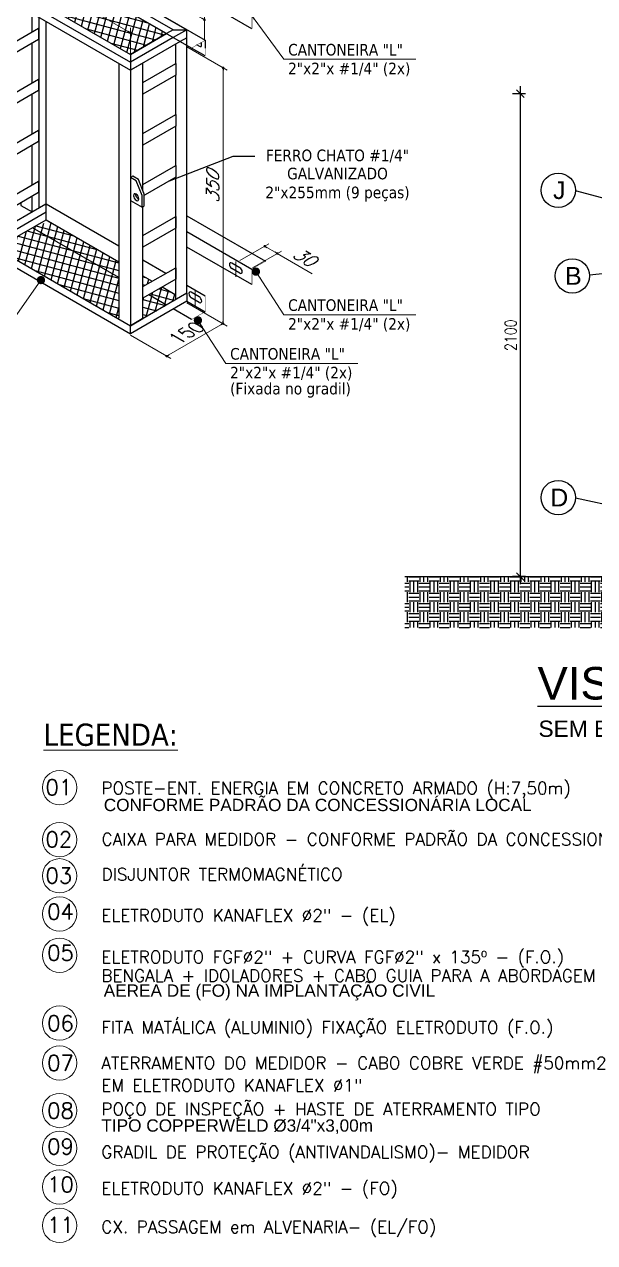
# Model space of a CAD drawing. Header units: inches. Extents: x -7660 to 802, y -193 to 3.
# Drawn here: x 491.84 to 498.9, y -149.29 to -134.21 of the extents above; entities that cross this region are included whole.
import ezdxf
from ezdxf.enums import TextEntityAlignment as Align

# ---------------------------------------------------------------- set-up
doc = ezdxf.new("R2010")
doc.units = ezdxf.units.IN
doc.header["$MEASUREMENT"] = 0
doc.set_wipeout_variables(frame=1)
for name, color, linetype in [('0-PENA01', 1, 'Continuous'), ('0-PENA06', 6, 'Continuous'), ('_NEXTEL-TEXTOS', 8, 'Continuous'), ('Civil_Titulo', 7, 'Continuous'), ('COTAS', 8, 'Continuous'), ('detalhes', 7, 'Continuous'), ('NOTAS', 3, 'Continuous'), ('T06', 6, 'Continuous'), ('TEXTO', 7, 'Continuous'), ('Á INSTALAR', 10, 'Continuous')]:
    doc.layers.add(name, color=color, linetype=linetype)
doc.layers.add('existente', color=8, linetype='Continuous', lineweight=0)
doc.styles.add('Arial', font='arial.ttf')
doc.styles.add('LM-TXT-2', font='simplex.shx', dxfattribs={"width": 0.8})
doc.styles.add('ROMANS', font='romans.shx', dxfattribs={"height": 10})
doc.styles.get("Standard").update_dxf_attribs({"font": 'arial.ttf'})
doc.styles.add('tahoma', font='tahoma.ttf')
doc.dimstyles.new('CIV-COTAS 1-75-A INSTALAR', dxfattribs={"dimscale": 0, "dimtxt": 0.15, "dimasz": 0.1, "dimexe": 0.1, "dimexo": 0.1, "dimgap": 0.05, "dimtad": 1, "dimzin": 1, "dimdsep": 46, "dimtxsty": 'LM-TXT-2', "dimblk": 'OBLIQUE', "dimcen": 0.1, "dimdle": 0.1, "dimclrd": 256, "dimclre": 256, "dimclrt": 256, "dimadec": 0, "dimazin": 0, "dimtfac": 1, "dimtmove": 2, "dimatfit": 3, "dimfxl": 1, "dimtfill": 1, "dimtolj": 1, "dimtzin": 12, "dimarcsym": 0})
doc.dimstyles.get("Standard").update_dxf_attribs({"dimtxt": 0.15, "dimasz": 0.09, "dimexe": 0.18, "dimexo": 0.18, "dimgap": 0.18, "dimtad": 1, "dimdec": 3, "dimzin": 1, "dimdsep": 46, "dimtxsty": 'Standard', "dimblk1": 'DOT', "dimblk2": 'DOT', "dimsah": 1, "dimcen": 2.5, "dimadec": 0, "dimazin": 0, "dimtfac": 1, "dimtdec": 3, "dimtmove": 0, "dimatfit": 3, "dimldrblk": 'DOT', "dimfxl": 1, "dimtolj": 1, "dimtzin": 1, "dimarcsym": 0})
doc.dimstyles.new('STANDARD$0', dxfattribs={"dimtxt": 0.15, "dimasz": 0.25, "dimexe": 0.2, "dimexo": 0.4, "dimgap": 0.08, "dimtad": 1, "dimdsep": 46, "dimtxsty": 'ROMANS', "dimblk": 'OBLIQUE', "dimcen": 2.5, "dimclrd": 1, "dimclre": 1, "dimclrt": 2, "dimadec": 0, "dimazin": 0, "dimtfac": 1, "dimtmove": 2, "dimatfit": 3, "dimldrblk": 'OBLIQUE', "dimfxl": 1, "dimtolj": 1, "dimtzin": 0, "dimarcsym": 0})
pattern_1 = [(74.99999999999999, (-40717.41184915678, -20847.53475465224), (-0.08451850980029348, 0.02264666644647058), []), (165, (-40717.41184915678, -20847.53475465224), (-0.02264666644647058, -0.08451850980029346), [])]

# ---------------------------------------------------------------- blocks, each defined once
blk = doc.blocks.new('DOT')
at = {"layer": 'COTAS', "color": 0, "linetype": 'ByBlock'}
blk.add_line((-0.5, 0), (-1, 0), dxfattribs=at)
at = {"layer": 'COTAS', "color": 0, "linetype": 'ByBlock', "const_width": 0.5}
blk.add_lwpolyline([(-0.25, 0, 1), (0.25, 0, 1)], format="xyb", close=True, dxfattribs=at)
blk = doc.blocks.new('*D108')
at = {"layer": 'existente', "color": 8, "linetype": 'ByBlock', "lineweight": -2, "transparency": 16777216}
for p, q in [((40674.52056731378, 20857.92436027616), (40675.00793127902, 20857.64298055964)), ((40674.95793127902, 20857.6418480731), (40674.95793127902, 20854.61686255015)), ((40674.52056731379, 20854.83937475321), (40675.00793127902, 20854.55799503669))]:
    blk.add_line(p, q, dxfattribs=at)
at = {"layer": 'existente', "color": 8, "lineweight": -2, "transparency": 16777216, "xscale": 0.03, "yscale": 0.03, "zscale": 0.03}
for p, rotation in [((40674.95793127902, 20857.6718480731), 90), ((40674.95793127902, 20854.58686255015), 270)]:
    blk.add_blockref('DOT', p, dxfattribs=dict(at, rotation=rotation))
at = {"layer": 'existente', "color": 7, "transparency": 16777216, "insert": (40674.83293127902, 20856.22743176989), "char_height": 0.15, "attachment_point": 5, "rotation": 90, "style": 'ROMANS'}
blk.add_mtext('\\A1;{\\Q30;350}', dxfattribs=at)
blk = doc.blocks.new('_Dot')
at = {"layer": '0-PENA01', "color": 0, "lineweight": -2}
blk.add_line((-0.5, 0), (-1, 0), dxfattribs=at)
at = {"layer": '0-PENA01', "color": 0, "const_width": 0.5}
blk.add_lwpolyline([(-0.25, 0, 1), (0.25, 0, 1)], format="xyb", close=True, dxfattribs=at)
blk = doc.blocks.new('*D109')
at = {"layer": 'existente', "color": 8, "linetype": 'ByBlock', "lineweight": -2, "transparency": 16777216}
for p, q in [((40672.05851447851, 20859.12291875465), (40671.61380672877, 20859.37967089367)), ((40672.05851447851, 20858.76628715713), (40672.05851447851, 20859.18065378157)), ((40673.81423137223, 20858.10925513344), (40672.08449524062, 20859.10791875465)), ((40673.84021213435, 20857.73762353592), (40673.84021213435, 20858.15199016036))]:
    blk.add_line(p, q, dxfattribs=at)
at = {"layer": 'existente', "color": 8, "lineweight": -2, "transparency": 16777216, "xscale": 0.03, "yscale": 0.03, "zscale": 0.03}
for p, rotation in [((40672.05851447851, 20859.12291875465), 150.0000000000421), ((40673.84021213435, 20858.09425513344), 330.0000000000421)]:
    blk.add_blockref('DOT', p, dxfattribs=dict(at, rotation=rotation))
at = {"layer": 'existente', "color": 7, "transparency": 16777216, "insert": (40671.88567022257, 20859.36704799964), "char_height": 0.15, "attachment_point": 5, "rotation": 330.0000000000421, "style": 'ROMANS'}
blk.add_mtext('\\A1;{\\Q-30;300}', dxfattribs=at)
blk = doc.blocks.new('*D110')
at = {"layer": 'existente', "color": 8, "linetype": 'ByBlock', "lineweight": -2, "transparency": 16777216}
for p, q in [((40674.52056731375, 20854.83937475318), (40675.007931279, 20854.55799503665)), ((40674.93195051689, 20854.57186255011), (40674.3035568617, 20854.20905930412)), ((40673.84021213433, 20854.44657150719), (40674.32757609958, 20854.16519179066))]:
    blk.add_line(p, q, dxfattribs=at)
at = {"layer": 'existente', "color": 8, "lineweight": -2, "transparency": 16777216, "xscale": 0.03, "yscale": 0.03, "zscale": 0.03}
for p, rotation in [((40674.957931279, 20854.58686255011), 30.00000000049805), ((40674.27757609959, 20854.19405930412), 210.000000000498)]:
    blk.add_blockref('DOT', p, dxfattribs=dict(at, rotation=rotation))
at = {"layer": 'existente', "color": 7, "transparency": 16777216, "insert": (40674.55525368929, 20854.4987141026), "char_height": 0.15, "attachment_point": 5, "rotation": 30.000000000498016, "style": 'ROMANS'}
blk.add_mtext('\\A1;{\\Q-30;150}', dxfattribs=at)
blk = doc.blocks.new('*D107')
at = {"layer": 'existente', "color": 8, "linetype": 'ByBlock', "lineweight": -2, "transparency": 16777216}
for p, q in [((40675.16028214826, 20855.34665867929), (40675.51048988861, 20855.54885121245)), ((40675.31167232546, 20855.25925351972), (40675.66188006581, 20855.46144605288)), ((40675.48647065071, 20855.50498369899), (40675.5858993037, 20855.44757853942)), ((40675.61188006582, 20855.43257853942), (40676.03375558335, 20855.18900859579))]:
    blk.add_line(p, q, dxfattribs=at)
at = {"layer": 'existente', "color": 8, "lineweight": -2, "transparency": 16777216, "xscale": 0.03, "yscale": 0.03, "zscale": 0.03}
for p, rotation in [((40675.4604898886, 20855.51998369899), 149.9999999984572), ((40675.61188006582, 20855.43257853942), 329.9999999984572)]:
    blk.add_blockref('DOT', p, dxfattribs=dict(at, rotation=rotation))
at = {"layer": 'existente', "color": 7, "transparency": 16777216, "insert": (40675.92719426702, 20855.39486936776), "char_height": 0.15, "attachment_point": 5, "rotation": 329.9999999984572, "style": 'ROMANS'}
blk.add_mtext('\\A1;{\\Q30;30}', dxfattribs=at)
blk = doc.blocks.new('*D105')
at = {"layer": 'existente', "color": 8, "linetype": 'ByBlock', "lineweight": -2, "transparency": 16777216}
for p, q in [((40672.51937085424, 20859.53649981925), (40671.99366716751, 20859.84207165404)), ((40672.51863779592, 20859.28624132794), (40672.51953997122, 20859.59423459849)), ((40674.70707466498, 20858.26486965136), (40672.54530756702, 20859.52142378096)), ((40674.73227831942, 20857.99953512177), (40674.73318049473, 20858.30752839231))]:
    blk.add_line(p, q, dxfattribs=at)
at = {"layer": 'existente', "color": 8, "lineweight": -2, "transparency": 16777216, "xscale": 0.03, "yscale": 0.03, "zscale": 0.03}
for p, rotation in [((40672.51937085424, 20859.53649981925), 149.8321694187563), ((40674.73301137775, 20858.24979361307), 329.8321694187563)]:
    blk.add_blockref('DOT', p, dxfattribs=dict(at, rotation=rotation))
at = {"layer": 'existente', "color": 7, "transparency": 16777216, "insert": (40672.26549252011, 20859.82865247379), "char_height": 0.15, "attachment_point": 5, "rotation": 329.83216941875634, "style": 'ROMANS'}
blk.add_mtext('\\A1;{\\Q-30;400}', dxfattribs=at)
blk = doc.blocks.new('*D106')
at = {"layer": 'existente', "color": 8, "linetype": 'ByBlock', "lineweight": -2, "transparency": 16777216}
for p, q in [((40671.70020255153, 20859.72876513657), (40669.29042682283, 20858.33748047091)), ((40672.73886965793, 20859.15909040311), (40671.67618331364, 20859.77263265002)), ((40670.277132405, 20857.73780573745), (40669.21444606071, 20858.35134798436))]:
    blk.add_line(p, q, dxfattribs=at)
at = {"layer": 'existente', "color": 8, "lineweight": -2, "transparency": 16777216, "xscale": 0.03, "yscale": 0.03, "zscale": 0.03}
for p, rotation in [((40671.72618331364, 20859.74376513657), 30.00000000008391), ((40669.26444606071, 20858.32248047091), 210.000000000084)]:
    blk.add_blockref('DOT', p, dxfattribs=dict(at, rotation=rotation))
at = {"layer": 'existente', "color": 7, "transparency": 16777216, "insert": (40670.30635289565, 20859.06836322983), "char_height": 0.15, "attachment_point": 5, "rotation": 30.000000000083933, "style": 'ROMANS'}
blk.add_mtext('\\A1;{\\Q-30;450}', dxfattribs=at)
blk = doc.blocks.new('_OBLIQUE')
at = {"color": 0, "linetype": 'ByBlock', "lineweight": -2}
blk.add_line((-0.5, -0.5), (0.5, 0.5), dxfattribs=at)
blk = doc.blocks.new('*D124')
at = {"lineweight": -2, "transparency": 16777216}
for p, q in [((3760.69493818486, 1840.23659472894), (3760.52493818486, 1840.23659472894)), ((3760.62493818486, 1840.33659472894), (3760.62493818486, 1833.829189290657)), ((3760.69493818486, 1833.929189290657), (3760.52493818486, 1833.929189290657))]:
    blk.add_line(p, q, dxfattribs=at)
at = {"lineweight": -2, "transparency": 16777216, "xscale": 0.1, "yscale": 0.1, "zscale": 0.1}
for p, rotation in [((3760.62493818486, 1840.23659472894), 90), ((3760.62493818486, 1833.929189290657), 270)]:
    blk.add_blockref('_OBLIQUE', p, dxfattribs=dict(at, rotation=rotation))
at = {"transparency": 16777216, "insert": (3760.49993818486, 1837.082892009797), "char_height": 0.15, "attachment_point": 5, "rotation": 90, "style": 'LM-TXT-2', "bg_fill": 3, "box_fill_scale": 1.1, "bg_fill_color": 256, "bg_fill_true_color": 13158600, "bg_fill_transparency": 0}
blk.add_mtext('\\A1;2100', dxfattribs=at)
blk = doc.blocks.new('fddg.f5g.f65g.df65g.df')
at = {"layer": 'detalhes', "linetype": 'ByBlock'}
h = blk.add_hatch(dxfattribs=at)
h.set_pattern_fill('ANSI37', color=8, scale=0.7, angle=30)
h.set_pattern_definition(pattern_1)
h.paths.add_polyline_path([(-1.329556341581338, -5.011201253622858), (-1.763711081723159, -5.261860609716678), (-0.2896496304238099, -6.11291038541458), (-0.2896496304310858, -6.099806388094294), (-0.2896496304310858, -5.611591673197836)])
h.paths.add_polyline_path([(-1.12984238727222, -4.938357673818246), (-1.26195908048976, -4.972173956728511), (-1.329556341581338, -5.011201253622858), (-0.2896496304310858, -5.611591673197836), (-0.2896496304310858, -5.423443188159581)])
h.paths.add_polyline_path([(0.2856231712430599, -5.943725580094906), (0.07204811705014436, -5.820417965067463), (0.001349557387584355, -5.861235797514382), (0.001349557387584355, -6.107851027591096)])
at = {"color": 1, "linetype": 'ByBlock'}
for p, q in [((1.317394870900898, -2.612898141243932), (-0.9037456525838934, -1.330522062100499)), ((0.2856231712503359, -2.670591572121339), (-0.1485315689424169, -2.921250928258814)), ((0.7515450443243026, -2.75144320596155), (0.7515450443315785, -2.751443205957912)), ((0.7515450443243026, -2.751443205954274), (0.7515450443243026, -2.847582500675344)), ((0.7515450443243026, -2.939591690941597), (0.5886036766460165, -2.845517448451574)), ((-1.170191749224614, -4.726913473885361), (-1.789111163292546, -5.08424676420691)), ((-1.763711081730435, -5.261860609720316), (-1.166614973750256, -4.917127011038247)), ((0.5318236105085816, -4.86803691554087), (1.48033623858646, -5.415660936694621)), ((-0.2896496304238099, -5.611591673201474), (-1.329556341588614, -5.01120125361922)), ((0.5318236105158576, -5.056185400542745), (1.317394870900898, -5.509735179199197)), ((1.317394870900898, -5.697883664175606), (0.5318236105158576, -5.24433388552643)), ((0.5318236104794778, -5.801581690218882), (0.5318236104794778, -5.897720984936313)), ((0.5886036765296012, -6.118651456370571), (0.3688822427720879, -5.991795227444527)), ((0.7515450443097507, -6.024577213880548), (0.7515450443097507, -6.024577213887824))]:
    blk.add_line(p, q, dxfattribs=at)
at = {"color": 8, "linetype": 'ByBlock'}
for p, q in [((0.3653054674286977, -2.624586976970022), (0.2856231712503359, -2.670591572121339)), ((0.5318236104867538, -2.624586976970022), (0.3688822427720879, -2.718661219478236))]:
    blk.add_line(p, q, dxfattribs=at)
at = {"color": 8}
for p in [(0.3653054674286977, -2.624586976970022), (0.5318236104867538, -2.720726271687454)]:
    blk.add_line(p, (0.5318236104867538, -2.624586976970022), dxfattribs=at)
at = {"color": 1}
for p, q in [((0.6823072633560514, -2.824479175556917), (0.6536751487801666, -2.80794841649913)), ((1.172054555667273, -5.493894544913928), (1.074226505013939, -5.437413493531494)), ((1.172054555667273, -5.559614540081384), (1.074226505006664, -5.503133488695312)), ((0.6823072633560514, -5.846128958521149), (0.5844792127027176, -5.789647907138715)), ((0.6823072633560514, -5.911848953688605), (0.5844792126954417, -5.855367902302532))]:
    blk.add_line(p, q, dxfattribs=at)
at = {"color": 1, "linetype": 'ByBlock'}
for points in [[(0.5886036766241887, -2.845517448462488), (-1.632536846860603, -1.563141369304503), (-1.469595479175041, -1.469067126807204), (0.7515450443243026, -2.751443205928808)], [(-1.930229224781215, -1.988726601757662), (-1.763711081730435, -1.988726601750386), (-0.1485315689424169, -2.921250928258814)], [(-1.333133116873796, -4.820987716360833), (-1.333133116873796, -2.429599495102593)], [(-1.249874045344768, -4.772918069000298), (-1.249874045344768, -2.477669142463128)], [(-1.166614973830292, -4.917127010990953), (-1.166614973830292, -2.525738789812749)], [(0.5318236105231335, -5.801581690193416), (0.5318236104867538, -2.812735461993725)], [(-0.2896496304310858, -5.235294703139516), (-1.166614973830292, -4.728978526065475)], [(-1.16661497381574, -4.917127011078264), (-0.2896496304310858, -5.423443188159581)], [(0.7515450443097507, -5.836428728871397), (0.5318236105231335, -5.709572499927162)], [(0.5318236104794778, -5.897720984939951), (0.7515450442806468, -6.0245772138951)]]:
    blk.add_lwpolyline(points, dxfattribs=at)
at = {"color": 8}
blk.add_lwpolyline([(-1.249874045344768, -1.784071840771503), (-1.249874045344768, -1.595923355758714), (0.5318236104867538, -2.62458697697366)], dxfattribs=at)
at = {"color": 1, "linetype": 'ByBlock', "const_width": 0.005}
for points in [[(1.317394870900898, -2.612898141243932), (1.317394870900898, -2.424749656263884), (1.48033623858646, -2.330675413762947)], [(1.317394870900898, -5.697883664175606), (1.317394870900898, -5.509735179195559), (1.48033623858646, -5.415660936694621)]]:
    blk.add_lwpolyline(points, dxfattribs=at)
at = {"color": 8, "linetype": 'ByBlock'}
for points in [[(0.5318236104867538, -2.812735461993725), (0.5318236104867538, -2.720726271687454), (0.4521413143011159, -2.766730866842408)], [(0.1996402049044264, -4.495032697825081), (1.091892810174613, -4.149533879113733), (1.353741137238103, -4.149533879113733)]]:
    blk.add_lwpolyline(points, dxfattribs=at)
at = {"color": 1, "linetype": 'ByBlock'}
for points, const_width in [([(0.5886036766314646, -2.845517448462488), (0.7440450443173177, -2.755773332981335, -0.5773502691852546), (0.7515450443170266, -2.760103460001119), (0.7515450443243026, -2.939591690941597)], 0.005), ([(0.7515450443097507, -5.836428728878673), (0.7515450443097507, -6.01303020848718, -0.2679491924239523), (0.7415450443149894, -6.03035071656268), (0.5886036765805329, -6.118651456399675)], 0.004999999999999999)]:
    blk.add_lwpolyline(points, format="xyb", dxfattribs=dict(at, const_width=const_width))
for centre, start_param, end_param in [((0.6823072633560514, -2.791619177973189), 5.497787143628754, 7.858318121912388), ((1.074226505013939, -5.470273491111584), 2.356194490267409, 5.49778714368411), ((1.172054555667273, -5.526754542497656), 5.497787143628754, 8.639379797218547), ((0.5844792127027176, -5.822507904718805), 2.356194490267409, 5.49778714368411), ((0.6823072633560514, -5.878988956104877), 5.497787143628754, 8.639379797218547)]:
    blk.add_ellipse(centre, major_axis=(0.02012255675497586, -0.03485329067804135), ratio=0.5773502692724117, start_param=start_param, end_param=end_param, dxfattribs=at)
at = {"layer": '0-PENA06', "color": 10, "linetype": 'ByBlock', "lineweight": 30}
for p, q in [((-0.2896496304310858, -3.032054966894066), (-0.2896496304310858, -6.099806388079742)), ((-0.2896496304238099, -6.11291038541458), (-0.2896496304310858, -6.099806388094294)), ((-0.2896496304238099, -6.11291038541458), (-0.2896496304310858, -6.099806388094294))]:
    blk.add_line(p, q, dxfattribs=at)
at = {"layer": 'existente', "color": 8}
for p, q in [((1.123140530340606, -5.603662421548506), (1.123140530340606, -5.418961290186417)), ((0.6333932380293845, -5.955896835155727), (0.6333932380293845, -5.771195703793637))]:
    blk.add_line(p, q, dxfattribs=at)
at = {"layer": 'Civil_Titulo', "color": 7, "linetype": 'ByBlock', "style": 'tahoma'}
for s, p in [('CANTONEIRA "L"', (1.753468714392511, -2.935125155789137)), ('2"x2"x #1/4" (2x)', (1.753468714392511, -3.161688417647383)), ('CANTONEIRA "L"', (1.753468714392511, -6.015086365317984)), ('2"x2"x #1/4" (2x)', (1.753468714392511, -6.24164962717623)), ('CANTONEIRA "L"', (1.053962903439242, -6.602430711387569)), ('2"x2"x #1/4" (2x)', (1.053962903439242, -6.828993973245815)), ('(Fixada no gradil)', (1.053962903439242, -7.021610936582874))]:
    blk.add_text(s, height=0.14, dxfattribs=at).set_placement(p)
for s, p in [('FERRO CHATO #1/4"', (2.348819754384749, -4.139459871286817)), ('GALVANIZADO', (2.348819754384749, -4.358166705078474)), ('2"x255mm (9 peças)', (2.348819754384749, -4.585919925746566))]:
    blk.add_text(s, height=0.14, dxfattribs=at).set_placement(p, align=Align.MIDDLE_CENTER)
at = {"layer": 'existente'}
for base, p1, p2, angle, text, picture, middle in [((0.7442676744758501, -2.505220145798376), (-1.470105907355901, -1.468772430929675), (0.7435346161437337, -2.755478637107444), 329.83216941875634, '{\\Q-30;400}', '*D105', (-1.786068009372684, -1.034430921637977)), ((-4.724297642562306, -2.432533287963452), (-1.249874045337492, -1.595923355755076), (-3.711611298269418, -3.017208021414262), 210.00000000008393, '{\\Q-30;450}', '*D106', (-3.619890807625779, -1.794903704510943)), ((-0.148531568927865, -2.660758625424933), (-1.930229224766663, -1.98872660174311), (-0.148531568927865, -3.017390222954418), 330.0000000000421, '{\\Q-30;300}', '*D109', (-2.165573480699095, -1.496218934698845)), ((0.969187575741671, -6.168151208719792), (0.5318236104867538, -2.830653482713387), (0.5318236105013057, -5.915639005670528), 270.00000000027023, '{\\Q30;350}', '*D108', (0.969187575741671, -4.527581988975726)), ((1.623136362541118, -5.322435219452018), (1.171538444985345, -5.408355079583998), (1.322928622190375, -5.495760239151423), 329.9999999984572, '{\\Q30;30}', '*D107', (1.875950563742663, -5.468397566583008))]:
    dim = blk.add_linear_dim(base=base, p1=p1, p2=p2, angle=angle, text=text, dimstyle='STANDARD$0', override={"dimasz": 0.03, "dimexe": 0.05, "dimexo": 0, "dimgap": 0.05, "dimzin": 0, "dimlunit": 6, "dimblk": 'DOT', "dimcen": 0, "dimdle": 0.04, "dimclrd": 8, "dimclre": 8, "dimclrt": 7, "dimadec": 2, "dimtofl": 0, "dimtmove": 0, "dimfxl": 2, "dimfxlon": 1}, dxfattribs=at)
    dim.commit()
    dim.dimension.update_dxf_attribs({"geometry": picture, "text_midpoint": middle, "dimtype": 129, "insert": (-40673.98874370327, -20860.75501375887)})
dim = blk.add_aligned_dim(p1=(0.5318236104794778, -5.915639005681442), p2=(-0.1485315689424169, -6.308442251673114), distance=0.43736396525794463, text='{\\Q-30;150}', dimstyle='STANDARD$0', override={"dimasz": 0.03, "dimexe": 0.05, "dimexo": 0, "dimgap": 0.05, "dimzin": 0, "dimlunit": 6, "dimblk": 'DOT', "dimcen": 0, "dimdle": 0.04, "dimclrd": 8, "dimclre": 8, "dimclrt": 7, "dimadec": 2, "dimtofl": 0, "dimtmove": 0, "dimfxl": 2, "dimfxlon": 1}, dxfattribs=at)
dim.commit()
dim.dimension.update_dxf_attribs({"geometry": '*D110', "text_midpoint": (0.5665099860198097, -6.256299656273768), "insert": (-40673.98874370327, -20860.75501375887)})
at = {"color": 1, "linetype": 'ByBlock'}
for points in [[(1.286355794945848, -2.416033055440494), (1.703119455924025, -2.98113603603997), (3.295538370934082, -2.98113603603997)], [(1.364876892817847, -5.541328441959195), (1.703119455924025, -6.061097245568817), (3.295538370934082, -6.061097245568817)], [(-1.227397124486743, -5.642788891247619), (-1.911022784261149, -6.612836850941676), (-3.503441699271207, -6.612836850941676)], [(0.6653710818645777, -6.12867278802878), (1.003613644970756, -6.648441591638402), (2.596032559980813, -6.648441591638402)]]:
    blk.add_leader(points, dimstyle='Standard', override={"dimasz": 0.1, "dimexe": 0.2, "dimexo": 0, "dimgap": 0.05, "dimtad": 0, "dimdec": 2, "dimlunit": 6, "dimtxsty": 'ROMANS', "dimcen": 0, "dimdle": 0.15, "dimclrd": 8, "dimclre": 8, "dimclrt": 7, "dimadec": 2, "dimtdec": 2, "dimfxl": 25, "dimfxlon": 1, "dimtzin": 0, "dimarcsym": 2}, dxfattribs=at)
at = {"color": 1}
for points in [[(-1.780348098436662, -3.5214329945043183), (-1.780348098436662, -3.6602478764212023), (-1.2573056397450277, -3.3582691721179323), (-1.2573056397450277, -3.219454290177964)], [(-1.780348098414834, -4.1368285169588095), (-1.780348098414834, -4.275643398875694), (-1.2573056397231999, -3.973664694572424), (-1.2573056397231999, -3.8348498126324557)], [(-1.78034809842211, -4.752224039438767), (-1.78034809842211, -4.891038921355651), (-1.2573056397304758, -4.589060217052381), (-1.2573056397304758, -4.450245335112413)], [(0.0013495573875843547, -5.107025393124816), (0.0013495573875843547, -5.245840275041701), (0.39793085245764814, -5.016873957598204), (0.39793085245764814, -4.878059075658236)]]:
    blk.add_wipeout(points, dxfattribs=at)
blk.add_line((-1.789111163292546, -5.180386058946169), (-1.166614973830292, -4.820987716393574), dxfattribs=at)
for points in [[(-1.780348098436662, -3.660247876458016), (-1.780348098436662, -3.521432994504721), (-1.257305639745027, -3.219454290177964), (-1.257305639745027, -3.358269172116707), (-1.780348098436662, -3.660247876421636)], [(-1.780348098414834, -4.275643398912507), (-1.780348098414834, -4.136828516959213), (-1.257305639723199, -3.834849812632456), (-1.257305639723199, -3.973664694571198), (-1.780348098414834, -4.275643398876127)], [(-1.78034809842211, -4.891038921392465), (-1.78034809842211, -4.75222403943917), (-1.257305639730475, -4.450245335112413), (-1.257305639730475, -4.589060217051156), (-1.78034809842211, -4.891038921356085)], [(0.001349557387584355, -5.245840275078081), (0.001349557387584355, -5.107025393124786), (0.3979308524576481, -4.878059075657802), (0.3979308524576481, -5.016873957596545), (0.001349557387584355, -5.245840275041701)]]:
    blk.add_lwpolyline(points, dxfattribs=at)
at = {"color": 1, "linetype": 'ByBlock'}
blk.add_lwpolyline([(-1.469595479189593, -4.711625813000865), (-1.469595479189593, -4.742201134737115), (-1.33313311686652, -4.820987716360833)], dxfattribs=at)
blk.add_wipeout([(0.0013495573867898791, -6.10785102755641), (-0.14853156895606245, -6.19438493619964), (-0.14853156894071606, -3.1135295176804743), (0.00134955740213627, -3.026995609048754)], dxfattribs=at)
at = {"layer": 'detalhes', "linetype": 'ByBlock'}
h = blk.add_hatch(dxfattribs=at)
h.set_pattern_fill('ANSI37', color=8, scale=0.7, angle=30)
h.set_pattern_definition(pattern_1)
h.paths.add_polyline_path([(0.1147722706016949, -5.656936281590307), (0.00134955739002348, -5.591451647583698), (0.001349557389404864, -5.722420915596417)])
h.paths.add_polyline_path([(0.2349894847730781, -5.726343722556185), (0.07204811704826417, -5.820417965066378), (0.2856231712440658, -5.943725580095487), (0.3979308524576481, -5.878884710110458), (0.3979308524569576, -5.820417965052513)])
at = {"color": 1, "linetype": 'ByBlock'}
for p, q in [((0.3688822427793639, -2.718661219481874), (-0.1485315689424169, -3.017390222961694)), ((-0.1485315689424169, -2.921250928258814), (-0.1485315689424169, -3.113529517682764)), ((-0.1485315689424169, -3.017390222961694), (-0.1485315689424169, -3.113529517682764)), ((-1.826306176313665, -5.225721315004193), (-0.1485315689424169, -6.194384936196002)), ((-0.1485315689424169, -6.290524230931624), (-0.1485315689424169, -6.194384936228744))]:
    blk.add_line(p, q, dxfattribs=at)
for points in [[(-1.763711081737711, -1.98872660174311), (-1.930229224781215, -1.988726601750386), (-0.1485315689424169, -3.017390222961694)], [(-1.826306176306389, -2.14486589648368), (-0.1485315689424169, -3.113529517682764)], [(0.4521413143011159, -2.76673086683877), (-0.1485315689424169, -3.113529517682764)], [(-1.826306176306389, -5.322225012849231), (-0.1485315689424169, -6.290524230935262)], [(-0.2896496304310858, -6.209414083259617), (-0.2034412621578667, -6.259186507886625)]]:
    blk.add_lwpolyline(points, dxfattribs=at)
blk.add_lwpolyline([(0.00134955740213627, -3.026995609048754), (-0.1485315689424169, -3.113529517682764), (-0.1485315689569688, -6.19438493619964), (0.001349557387584355, -6.107851027558354)], close=True, dxfattribs=at)
at = {"color": 1}
for points in [[(-1.780348098443937, -2.906037472038913), (-1.780348098443937, -3.044852353955797), (-1.2573056397523028, -2.742873649652527), (-1.2573056397523028, -2.6040587677125586)], [(0.0013495573875843547, -5.722420915597498), (0.0013495573875843547, -5.861235797514382), (0.39793085245764814, -5.632269480070885), (0.39793085245764814, -5.493454598130917)]]:
    blk.add_wipeout(points, dxfattribs=at)
at = {"layer": 'detalhes', "linetype": 'ByBlock'}
h = blk.add_hatch(dxfattribs=at)
h.set_pattern_fill('ANSI37', color=8, scale=0.7, angle=30)
h.set_pattern_definition(pattern_1)
h.paths.add_polyline_path([(-1.763711081730435, -1.988726601750386), (-0.1485315689424169, -2.921250928258814), (0.2856231712503359, -2.670591572121339), (-1.333133116873796, -1.740132297825767)])
at = {"color": 8}
blk.add_line((0.3653054674286977, -2.624586976970022), (-1.249874045366596, -1.69206265046887), dxfattribs=at)
at = {"color": 1, "linetype": 'ByBlock'}
for p, q in [((0.3979308524576481, -5.878884710105922), (0.3979308524212684, -2.79802929159996)), ((0.5318236104794778, -5.801581690218882), (-0.1485315689424169, -6.194384936228744)), ((0.2856231712430599, -5.943725580094906), (0.07204811705014436, -5.820417965067463)), ((0.5318236105013057, -5.897720984929038), (-0.1485315689424169, -6.290524230931624))]:
    blk.add_line(p, q, dxfattribs=at)
at = {"color": 1}
blk.add_lwpolyline([(-1.763711081730435, -1.988726601750386), (-0.1485315689424169, -2.921250928258814), (0.2856231712503359, -2.670591572121339), (-1.333133116873796, -1.740132297825767)], close=True, dxfattribs=at)
for points in [[(-1.780348098443937, -3.04485235399261), (-1.780348098443937, -2.906037472039316), (-1.257305639752303, -2.604058767712559), (-1.257305639752303, -2.742873649651301), (-1.780348098443937, -3.04485235395623)], [(0.001349557387584355, -5.861235797550762), (0.001349557387584355, -5.722420915597468), (0.3979308524576481, -5.493454598130484), (0.3979308524576481, -5.632269480069226), (0.001349557387584355, -5.861235797514382)]]:
    blk.add_lwpolyline(points, dxfattribs=at)
at = {"color": 1, "linetype": 'ByBlock'}
for points in [[(0.2777136383156176, -5.562862039074389), (0.001349557387584355, -5.403303162558586)], [(0.001349557387584355, -5.591451647582289), (0.1147722706009517, -5.656936281589878)], [(0.2349894847720861, -5.726343722555612), (0.3979308524576481, -5.820417965052911)]]:
    blk.add_lwpolyline(points, dxfattribs=at)
at = {"color": 1}
for points in [[(0.0013495573657564819, -3.2608388257286), (0.0013495573657564819, -3.399653707645484), (0.39793085243582027, -3.1706873902019868), (0.39793085243582027, -3.0318725082620186)], [(0.0013495573657564819, -3.876234348197644), (0.0013495573657564819, -4.015049230114528), (0.39793085243582027, -3.7860829126710307), (0.39793085243582027, -3.6472680307310625)], [(0.0013495573730324395, -4.491629870663049), (0.0013495573730324395, -4.630444752579933), (0.39793085244309623, -4.401478435136436), (0.39793085244309623, -4.262663553196468)]]:
    blk.add_wipeout(points, dxfattribs=at)
for points in [[(0.001349557365756482, -3.399653707681864), (0.001349557365756482, -3.26083882572857), (0.3979308524358203, -3.031872508261586), (0.3979308524358203, -3.170687390200328), (0.001349557365756482, -3.399653707645484)], [(0.001349557365756482, -4.015049230150908), (0.001349557365756482, -3.876234348197613), (0.3979308524358203, -3.647268030730629), (0.3979308524358203, -3.786082912669372), (0.001349557365756482, -4.015049230114528)], [(0.00134955737303244, -4.630444752616313), (0.00134955737303244, -4.491629870663019), (0.3979308524430962, -4.262663553196035), (0.3979308524430962, -4.401478435134777), (0.00134955737303244, -4.630444752579933)]]:
    blk.add_lwpolyline(points, dxfattribs=at)
at = {"color": 10, "linetype": 'ByBlock'}
blk.add_wipeout([(-0.1485315689363616, -4.404273001636434), (-0.1485315689363616, -4.684340667492396), (-0.00893681546364583, -4.764935735984779), (0.018854431574565844, -4.748890452024294), (0.018854431574565844, -4.608856619099054), (-0.050942945161791986, -4.428525251923511), (-0.12074032189266809, -4.3882277176786895)], dxfattribs=at)
blk.add_lwpolyline([(-0.008936815465858672, -4.764935735984182), (0.0188544315751642, -4.74889045202508), (0.0188544315751642, -4.608856619099242), (-0.05094294516311493, -4.42852525192211), (-0.1207403218941181, -4.388227717678092), (-0.148531568935141, -4.404273001637193)], dxfattribs=at)
blk.add_lwpolyline([(-0.0787341922041378, -4.444570535881212), (-0.148531568935141, -4.404273001637193), (-0.148531568935141, -4.684340667492506), (-0.008936815465858672, -4.764935735984182), (-0.008936815465858672, -4.624901903058344)], close=True, dxfattribs=at)
at = {"color": 10, "linetype": 'ByBlock', "extrusion": (0, 0, -1)}
blk.add_ellipse((-0.07927850287524052, -4.644303703000332), major_axis=(0.02269394814264571, -0.03930707121113348), ratio=0.5773502691582212, dxfattribs=at)
blk.add_ellipse((-0.05148725583421765, -4.628258419041231), major_axis=(0.02269394814264571, -0.03930707121113348), ratio=0.5773502691582212, start_param=0.6589730508048742, end_param=2.482619602877479, dxfattribs=at)
blk = doc.blocks.new('fgdgdf.5.g5fd.56g.d')
at = {"layer": 'T06', "linetype": 'Continuous', "style": 'Arial'}
blk.add_text('%%UVISTA FRONTAL', height=0.424919945315942, dxfattribs=at).set_placement((-4.530363099195711, -3.947166718232666))
at = {"layer": 'TEXTO', "linetype": 'Continuous', "insert": (-4.517587804786672, -4.222491142332956), "char_height": 0.212459972657971, "attachment_point": 1, "style": 'Arial'}
blk.add_mtext('SEM ESCALA', dxfattribs=at)
dim = blk.add_linear_dim(base=(-4.755101467731038, -2.34205026517634), p1=(-3.668018035881687, 3.965355173105991), p2=(-4.497939804082307, -2.342050265177249), angle=90, text='2100', dimstyle='CIV-COTAS 1-75-A INSTALAR', override={"dimscale": 1, "dimfxl": 0.07, "dimfxlon": 1, "dimtfillclr": 256, "dimarcsym": 2})
dim.commit()
dim.dimension.update_dxf_attribs({"geometry": '*D124', "text_midpoint": (-4.880101467731492, 0.8116524539636885), "insert": (-3765.380039652591, -1836.271239555833)})
h = blk.add_hatch()
h.set_pattern_fill('EARTH', color=8, scale=0.02074804420487998, style=0)
h.set_pattern_definition([(0, (-185.8875912979247, -23.71467659837003), (0.1317500807009879, 0.1317500807009878), [0.1317500807009879, -0.1317500807009879]), (0, (-185.8875912979247, -23.66527031810642), (0.1317500807009879, 0.1317500807009878), [0.1317500807009879, -0.1317500807009879]), (0, (-185.8875912979247, -23.61586403784372), (0.1317500807009879, 0.1317500807009878), [0.1317500807009879, -0.1317500807009879]), (90, (-185.8711225378347, -23.59939527775646), (-0.1317500807009879, 0.1317500807009878), [0.1317500807009878, -0.1317500807009878]), (90, (-185.8217162575784, -23.59939527775646), (-0.1317500807009879, 0.1317500807009878), [0.1317500807009878, -0.1317500807009878]), (90, (-185.7723099773148, -23.59939527775646), (-0.1317500807009879, 0.1317500807009878), [0.1317500807009878, -0.1317500807009878])])
h.paths.add_polyline_path([(0.9864032804234739, -2.342050265177249), (-6.265227729671096, -2.342050265177249), (-6.265227729671096, -3.00598767973338), (0.9864032804234739, -3.00598767973338)])
blk.add_line((-6.265227729671096, -2.342050265177249), (1.110891548764812, -2.342050265177249))
at = {"layer": 'TEXTO', "color": 8}
for p, q in [((-2.817995802279256, 2.375777431055894), (-4.035474083356348, 2.697662421342784)), ((-2.97641655928237, 1.688022762753235), (-3.85086079548455, 1.59487144884838)), ((-2.564655376538212, -1.638506543569065), (-4.035474083356348, -1.316621553282175))]:
    blk.add_line(p, q, dxfattribs=at)
for centre in [(-4.259737145650433, 2.705038601091246), (-4.075086089735123, 1.586424759723513), (-4.259737145650433, -1.309245373533713)]:
    blk.add_circle(centre, 0.2243843335435082, dxfattribs=at)
at = {"layer": 'TEXTO', "color": 7, "style": 'Arial'}
for s, p in [('J', (-4.246098045206054, 2.705038601091246)), ('B', (-4.061446989291653, 1.586424759723513)), ('D', (-4.246098045206054, -1.309245373533713))]:
    blk.add_text(s, height=0.2323780950946558, dxfattribs=at).set_placement(p, align=Align.MIDDLE)
blk = doc.blocks.new('padrão entrada vivo-winityt')
at = {"linetype": 'ByBlock', "lineweight": 5}
for centre in [(3805.045433315958, 1800.715261551469), (3805.045433315958, 1800.070114790138), (3805.045433315958, 1799.622815989434), (3805.045433315958, 1799.150494592206), (3805.045433315958, 1798.640158244594), (3805.045433315958, 1797.799419913903), (3805.045433315958, 1797.306855805648), (3805.045433315958, 1796.717561664307), (3805.045433315958, 1796.250079584581), (3805.045433315958, 1795.772267068394), (3805.045433315958, 1795.294454552208)]:
    blk.add_circle(centre, 0.212556410636937, dxfattribs=at)
at = {"color": 2, "linetype": 'ByBlock', "lineweight": 5, "xscale": 1.026646956988126, "yscale": 1.026646956988126, "zscale": 1.026646956988126}
blk.add_blockref('fddg.f5g.f65g.df65g.df', (3806.075507518169, 1812.79150424569), dxfattribs=at)
at = {"insert": (3805.563396429366, 1796.608051688869), "char_height": 0.1523863767556613, "width": 3.512921772421965, "attachment_point": 1}
blk.add_mtext('TIPO COPPERWELD Ø3/4"x3,00m ', dxfattribs=at)
at = {"layer": '_NEXTEL-TEXTOS', "color": 4, "linetype": 'ByBlock', "lineweight": 5, "style": 'tahoma'}
blk.add_text('%%ULEGENDA:', height=0.2742954781601903, dxfattribs=at).set_placement((3804.846534692253, 1801.232797132449))
at = {"layer": 'NOTAS', "lineweight": 5, "style": 'ROMANS'}
for s, p in [('POSTE-ENT. ENERGIA EM CONCRETO ARMADO (H:7,50m) ', (3805.563149068214, 1800.632471401664)), ('CAIXA PARA MEDIDOR - CONFORME PADRÃO DA CONCESSIONÁRIA LOCAL', (3805.565517937976, 1799.999310752308)), ('DISJUNTOR TERMOMAGNÉTICO', (3805.565517937976, 1799.56625077362)), ('ELETRODUTO KANAFLEX Ø2" - (EL)', (3805.562449550911, 1799.056570456425)), ('ELETRODUTO FGFØ2" + CURVA FGFØ2" x 135º - (F.O.) ', (3805.563047523734, 1798.541727006999)), ('BENGALA + IDOLADORES + CABO GUIA PARA A ABORDAGEM ', (3805.563047523734, 1798.311439734392)), ('FITA MATÁLICA (ALUMINIO) FIXAÇÃO ELETRODUTO (F.O.)', (3805.563047523734, 1797.670000353959)), ('ATERRAMENTO DO MEDIDOR - CABO COBRE VERDE #50mm2', (3805.563047523734, 1797.228884777745)), ('EM ELETRODUTO KANAFLEX Ø1"', (3805.563047523734, 1796.952342198187)), ('POÇO DE INSPEÇÃO + HASTE DE ATERRAMENTO TIPO ', (3805.563047523734, 1796.658513464427)), ('GRADIL DE PROTEÇÃO (ANTIVANDALISMO)- MEDIDOR', (3805.563047523734, 1796.126246917683)), ('ELETRODUTO KANAFLEX Ø2" - (FO)', (3805.562449550911, 1795.67834293261)), ('CX. PASSAGEM em ALVENARIA- (EL/FO)', (3805.562449550911, 1795.200530416423))]:
    blk.add_text(s, height=0.1523863767556613, dxfattribs=at).set_placement(p)
at = {"layer": 'Á INSTALAR', "color": 3, "linetype": 'ByBlock', "lineweight": 5, "style": 'ROMANS'}
for s, p in [('01', (3805.036446997357, 1800.718712418949)), ('02', (3805.036446997357, 1800.073565657614)), ('03', (3805.036446997357, 1799.626266856914)), ('04', (3805.055946525674, 1799.17991581517)), ('05', (3805.055946525674, 1798.669579467558)), ('06', (3805.055946525674, 1797.797852814518)), ('07', (3805.055946525674, 1797.305288706262)), ('08', (3805.055946525674, 1796.715994564922)), ('09', (3805.055946525674, 1796.271582357116)), ('10', (3805.055946525674, 1795.801688291354)), ('11', (3805.055946525674, 1795.300715719408))]:
    blk.add_text(s, height=0.1935428893898304, dxfattribs=at).set_placement(p, align=Align.MIDDLE_CENTER)
at = {"xscale": 0.9477388287075552, "yscale": 0.9477388287075552, "zscale": 0.9477388287075552}
blk.add_blockref('fgdgdf.5.g5fd.56g.d', (3815.25737643911, 1805.546437475082), dxfattribs=at)
at = {"char_height": 0.1523863767556613, "attachment_point": 1}
for s, insert, width in [('CONFORME PADRÃO DA CONCESSIONÁRIA LOCAL', (3805.593142459853, 1800.576383616183), 5.545190566385085), ('AEREA DE (FO) NA IMPLANTAÇÃO CIVIL ', (3805.592261173927, 1798.278536847707), 4.301926665631385)]:
    blk.add_mtext(s, dxfattribs=dict(at, insert=insert, width=width))

msp = doc.modelspace()

# ---------------------------------------------------------------- block references
msp.add_blockref('padrão entrada vivo-winityt', (-3312.772829007167, -1944.373180214778))

doc.saveas('drawing.dxf')
